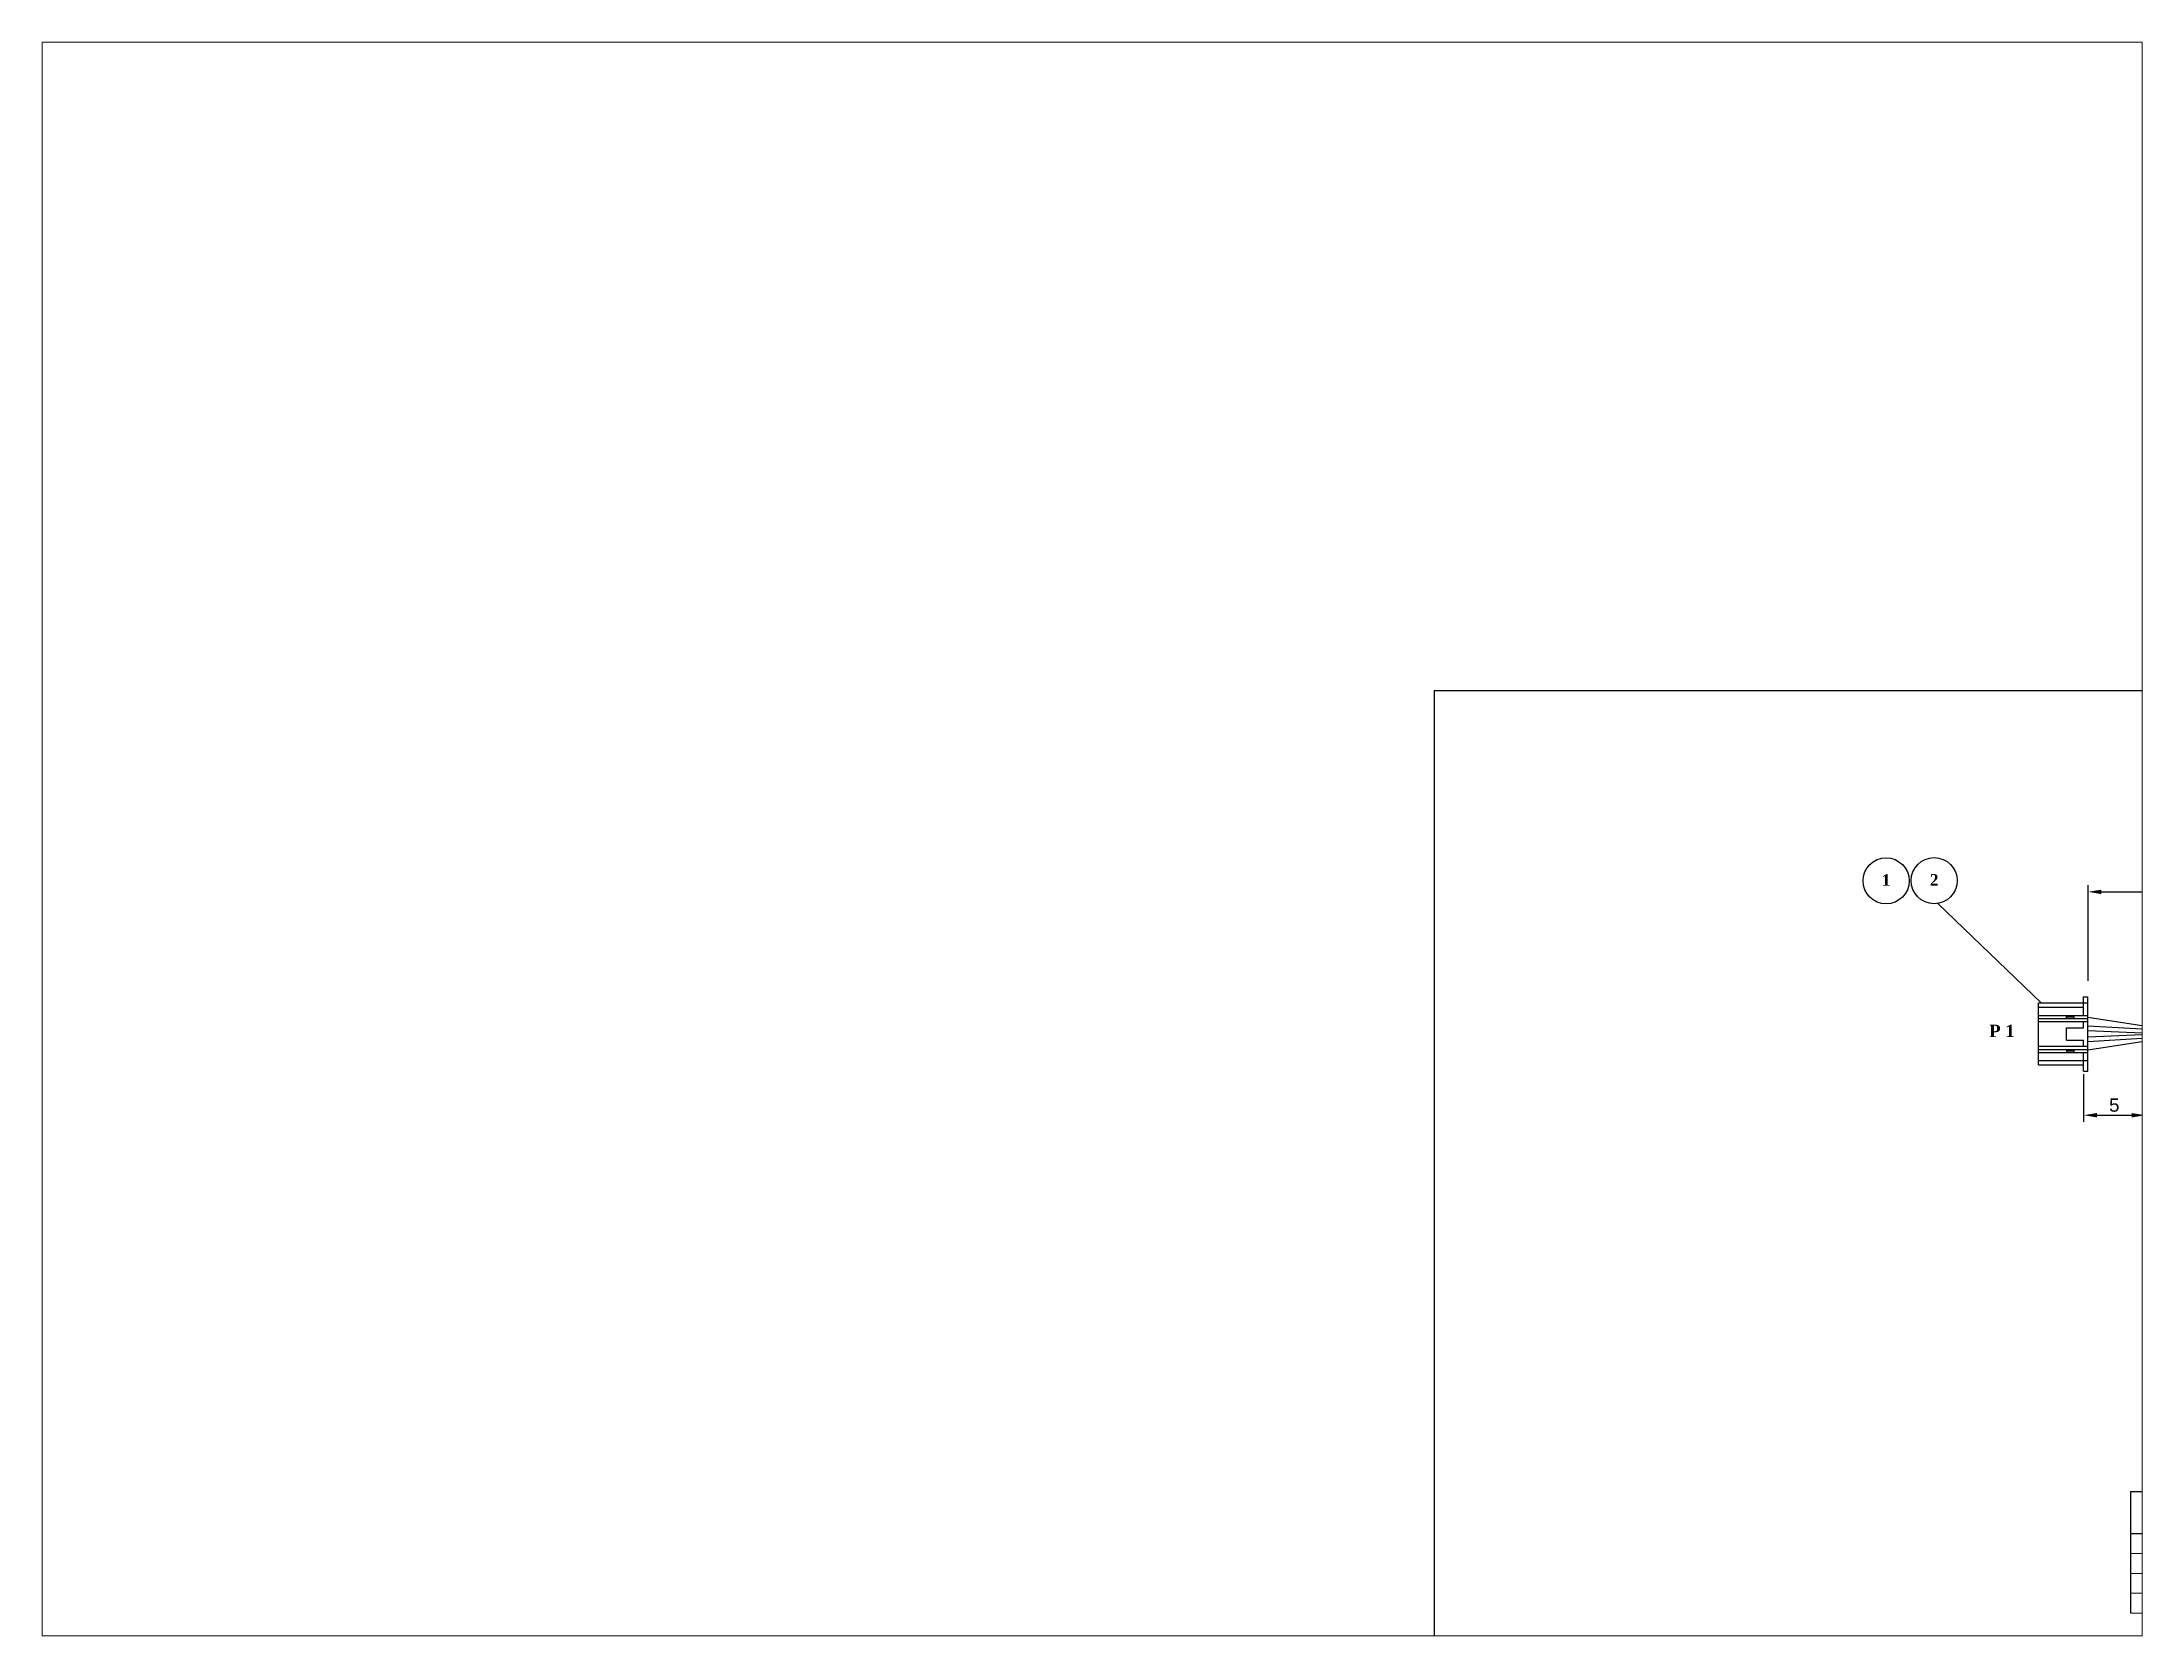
# Paper-space layout 'Layout2' of a CAD drawing. Header units: millimetres. Extents: x 26 to 231, y 20 to 176.
# The model-space entities are those that its viewports show. They can reach past a viewport. Long polylines and large blocks are cut down to what shows.
import ezdxf
from ezdxf.enums import TextEntityAlignment as Align

# ---------------------------------------------------------------- set-up
doc = ezdxf.new("R2010")
doc.units = ezdxf.units.MM
doc.layers.add('Layer1', color=7, linetype='Continuous')
doc.styles.add('ROMANS', font='timesbd.ttf', dxfattribs={"height": 5})
doc.styles.get("Standard").update_dxf_attribs({"font": 'arial.ttf'})
doc.dimstyles.new('ISO-25', dxfattribs={"dimtxt": 2.5, "dimasz": 2.5, "dimexe": 1.25, "dimexo": 0.625, "dimtad": 1, "dimtxsty": 'Standard', "dimcen": 2.5, "dimadec": 0, "dimazin": 0, "dimtfac": 1, "dimtmove": 0, "dimatfit": 3, "dimfxl": 1, "dimarcsym": 0})

# ---------------------------------------------------------------- blocks, each defined once
blk = doc.blocks.new('*D40')
at = {"color": 0, "lineweight": -2, "transparency": 16777216}
for p, q in [((1382.43, 569.71), (1382.43, 587.67)), ((1384.93, 586.42), (1533.7, 586.42)), ((1536.2, 573.22), (1536.2, 587.67))]:
    blk.add_line(p, q, dxfattribs=at)
at = {"color": 0, "transparency": 16777216}
for points in [[(1384.93, 586.83), (1384.93, 586), (1382.43, 586.42)], [(1533.7, 586.83), (1533.7, 586), (1536.2, 586.42)]]:
    blk.add_solid(points, dxfattribs=at)
at = {"layer": 'Defpoints', "color": 0, "transparency": 16777216}
for p in [(1536.2, 586.42), (1536.2, 572.6), (1382.43, 569.08)]:
    blk.add_point(p, dxfattribs=at)
at = {"color": 0, "transparency": 16777216, "insert": (1465.3, 588.68), "char_height": 2.5, "attachment_point": 5}
blk.add_mtext('210mm (cut braid 190mm)', dxfattribs=at)
blk = doc.blocks.new('JST PAP-05V-S L')
for p, q in [((-8, 5), (0, 5)), ((-8, -5), (-8, 5)), ((-8, 4.3), (-0.7, 4.3)), ((-0.7, 6), (0, 6)), ((-0.7, 3), (-0.7, 6)), ((0, -6), (0, 6)), ((-8, 3), (0, 3)), ((-8, 2.5), (0, 2.5)), ((-8, 2), (0, 2)), ((-3.46, 2.5), (-3.46, 3)), ((-3.46, 2.75), (-2.39, 2.75)), ((-3.46, -1), (-3.46, 1)), ((-3.46, 1), (-0.7, 1)), ((-2.39, 2.75), (-2.11, 3)), ((-2.11, 2.5), (-2.39, 2.75)), ((-0.7, 1), (-0.7, 2)), ((-8, -2), (0, -2)), ((-8, -2.5), (0, -2.5)), ((-8, -3), (0, -3)), ((-3.46, -1), (-0.7, -1)), ((-3.46, -2.5), (-3.46, -3)), ((-3.46, -2.75), (-2.39, -2.75)), ((-2.39, -2.75), (-2.11, -2.5)), ((-2.11, -3), (-2.39, -2.75)), ((-0.7, -2), (-0.7, -1)), ((-0.7, -6), (-0.7, -3)), ((-8, -4.3), (0, -4.3)), ((-8, -5), (-0.7, -5)), ((-0.7, -6), (0, -6))]:
    blk.add_line(p, q)
blk = doc.blocks.new('*D41')
at = {"color": 0, "lineweight": -2, "transparency": 16777216}
for p, q in [((1381.58, 552.15), (1381.58, 543.22)), ((1393.11, 552.15), (1393.11, 543.22)), ((1384.08, 544.47), (1390.61, 544.47))]:
    blk.add_line(p, q, dxfattribs=at)
at = {"color": 0, "transparency": 16777216}
for points in [[(1384.08, 544.88), (1384.08, 544.05), (1381.58, 544.47)], [(1390.61, 544.88), (1390.61, 544.05), (1393.11, 544.47)]]:
    blk.add_solid(points, dxfattribs=at)
at = {"layer": 'Defpoints', "color": 0, "transparency": 16777216}
for p in [(1381.58, 552.77), (1393.11, 552.77), (1393.11, 544.47)]:
    blk.add_point(p, dxfattribs=at)
at = {"color": 0, "transparency": 16777216, "insert": (1387.35, 546.36), "char_height": 2.5, "attachment_point": 5}
blk.add_mtext('5', dxfattribs=at)
blk = doc.blocks.new('*D43')
at = {"color": 0, "lineweight": -2, "transparency": 16777216}
for p, q in [((1393.11, 552.15), (1393.11, 543.22)), ((1415.11, 550.43), (1415.11, 543.22)), ((1395.61, 544.47), (1412.61, 544.47))]:
    blk.add_line(p, q, dxfattribs=at)
at = {"color": 0, "transparency": 16777216}
for points in [[(1395.61, 544.88), (1395.61, 544.05), (1393.11, 544.47)], [(1412.61, 544.88), (1412.61, 544.05), (1415.11, 544.47)]]:
    blk.add_solid(points, dxfattribs=at)
at = {"layer": 'Defpoints', "color": 0, "transparency": 16777216}
for p in [(1393.11, 552.77), (1415.11, 551.06), (1415.11, 544.47)]:
    blk.add_point(p, dxfattribs=at)
at = {"color": 0, "transparency": 16777216, "insert": (1404.11, 546.37), "char_height": 2.5, "attachment_point": 5}
blk.add_mtext('20', dxfattribs=at)
blk = doc.blocks.new('*T51')
at = {"transparency": 16777216}
for p, q in [((0, 0), (97.2, 0)), ((0, 0), (0, -22.84)), ((97.2, 0), (97.2, -22.84)), ((0, -7.86), (97.2, -7.86))]:
    blk.add_line(p, q, dxfattribs=at)
at = {"layer": 'Defpoints', "color": 8, "linetype": 'ByBlock', "lineweight": 0, "transparency": 16777216}
for p, q in [((14.65, 0), (14.65, -22.84)), ((37.47, 0), (37.47, -22.84)), ((60.3, 0), (60.3, -22.84)), ((83.13, 0), (83.13, -22.84)), ((0, -11.61), (97.2, -11.61)), ((0, -15.35), (97.2, -15.35)), ((0, -19.1), (97.2, -19.1)), ((0, -22.84), (97.2, -22.84))]:
    blk.add_line(p, q, dxfattribs=at)
at = {"color": 0, "transparency": 16777216, "attachment_point": 5}
for s, insert, char_height, width in [('{\\fTimes New Roman|b1|i0|c0|p18;\\C256;P1}', (7.32, -3.93), 2, 13.5672), ('{\\fTimes New Roman|b1|i0|c0|p18;\\C256;WIRE GAUGE}', (26.06, -3.93), 2, 21.7491), ('{\\fTimes New Roman|b1|i0|c0|p18;\\C256;COLOUR}', (48.89, -3.93), 2, 21.7491), ('{\\fTimes New Roman|b1|i0|c0|p18;\\C256;SIGNAL}', (71.71, -3.93), 2, 21.7491), ('{\\fTimes New Roman|b1|i0|c0|p18;\\C256;P2}', (90.16, -3.93), 2, 12.9883), ('1', (7.32, -9.73), 1.62, 13.5672), ('24AWG', (26.06, -9.73), 1.618, 21.7491), ('WHITE', (48.89, -9.73), 1.618, 21.7491), ('RX2', (71.71, -9.73), 1.618, 21.7491), ('2', (90.16, -9.73), 1.62, 12.9883), ('2', (7.32, -13.48), 1.62, 13.5672), ('"', (26.06, -13.48), 1.62, 21.7491), ('BLACK', (48.89, -13.48), 1.618, 21.7491), ('GND', (71.71, -13.48), 1.618, 21.7491), ('4', (90.16, -13.48), 1.62, 12.9883), ('3', (7.32, -17.22), 1.62, 13.5672), ('"', (26.06, -17.22), 1.62, 21.7491), ('WHITE', (48.89, -17.22), 1.618, 21.7491), ('PWM', (71.71, -17.22), 1.618, 21.7491), ('3', (90.16, -17.22), 1.62, 12.9883), ('4', (7.32, -20.97), 1.62, 13.5672), ('"', (26.06, -20.97), 1.62, 21.7491), ('RED', (48.89, -20.97), 1.618, 21.7491), ('7.4V', (71.71, -20.97), 1.618, 21.7491), ('1', (90.16, -20.97), 1.62, 12.9883)]:
    blk.add_mtext(s, dxfattribs=dict(at, insert=insert, char_height=char_height, width=width))

msp = doc.modelspace()

# ---------------------------------------------------------------- hatches: boundary and pattern name
at = {"true_color": 0x000000}
h = msp.add_hatch(dxfattribs=at)
h.set_pattern_fill('ANSI31', color=18, style=0)
h.paths.add_polyline_path([(1403.553, 562.71), (1403.553, 561.97), (1393.796, 561.97), (1393.796, 556.722), (1403.553, 556.722), (1403.553, 555.982), (1415.337, 555.982), (1415.337, 562.71)])

# ---------------------------------------------------------------- linework, layer by layer
for p, q in [((1354.173, 584.254), (1373.685, 565.534)), ((1393.458, 561.091), (1382.397, 562.822)), ((1393.46, 560.576), (1382.397, 561.226)), ((1393.46, 559.868), (1382.397, 560.333)), ((1393.46, 559.612), (1382.397, 559.148)), ((1393.46, 558.905), (1382.397, 558.255)), ((1393.458, 558.389), (1382.397, 556.658))]:
    msp.add_line(p, q)
for centre in [(1344.481, 588.491), (1353.514, 588.528)]:
    msp.add_circle(centre, 4.325)
at = {"layer": 'Layer1'}
for q in [(1659.815, 624.217), (1259.582, 346.99)]:
    msp.add_line((1259.582, 624.217), q, dxfattribs=at)

# ---------------------------------------------------------------- block references
at = {"xscale": 1.161594052872974, "yscale": 1.161594052872974, "zscale": 1.161594052872974}
msp.add_blockref('JST PAP-05V-S L', (1382.397, 559.74), dxfattribs=at)
msp.add_blockref('*T51', (1390.425, 473.772))

# ---------------------------------------------------------------- texts
at = {"style": 'ROMANS'}
for s, p in [('1', (1344.476, 588.656)), ('2', (1353.508, 588.693))]:
    msp.add_text(s, height=2.163, dxfattribs=at).set_placement(p, align=Align.MIDDLE)
msp.add_text('P 1', height=2.3232, dxfattribs=at).set_placement((1363.852, 559.144))

# ---------------------------------------------------------------- dimensions: what is measured, and where the dimension line sits
dim = msp.add_linear_dim(base=(1536.2, 586.418), p1=(1382.428, 569.084), p2=(1536.2, 572.599), text='210mm (cut braid 190mm)', dimstyle='ISO-25')
dim.commit()
dim.dimension.update_dxf_attribs({"geometry": '*D40', "text_midpoint": (1465.302, 586.418), "dimtype": 160})
dim = msp.add_linear_dim(base=(1393.109, 544.466), p1=(1381.584, 552.771), p2=(1393.109, 552.771), text='5', dimstyle='ISO-25')
dim.commit()
dim.dimension.update_dxf_attribs({"geometry": '*D41', "text_midpoint": (1387.346, 546.362)})
dim = msp.add_linear_dim(base=(1415.108, 544.466), p1=(1393.109, 552.771), p2=(1415.108, 551.057), text='20', dimstyle='ISO-25', override={"dimtmove": 1})
dim.commit()
dim.dimension.update_dxf_attribs({"geometry": '*D43', "text_midpoint": (1404.108, 546.367)})

psp = doc.layouts.new('Layout2')

# ---------------------------------------------------------------- viewports
at = {"layer": '0'}
psp.add_viewport(center=(128.5, 97.5), size=(205.6, 156), view_center_point=(1195.273, 596.349), view_height=299.3813, dxfattribs=at)

doc.saveas('drawing.dxf')
